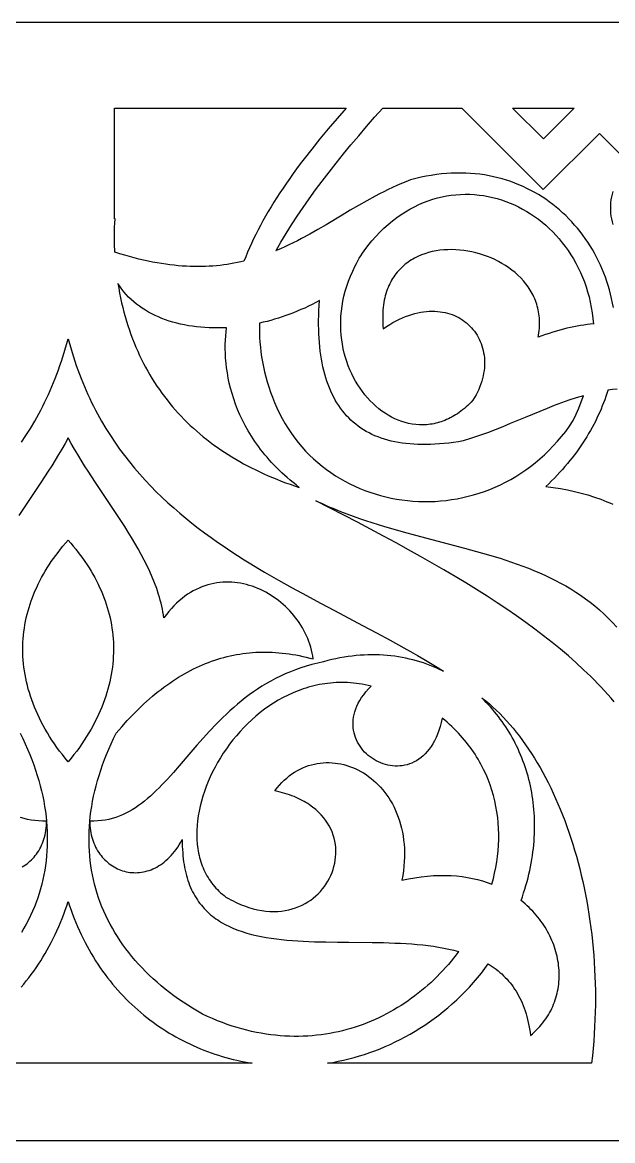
# Model space of a CAD drawing. Extents: x -53 to 63, y 50 to 90.
# Drawn here: x 20.38 to 41.5, y 49.79 to 89.78 of the extents above; entities that cross this region are included whole.
import ezdxf

# ---------------------------------------------------------------- set-up
doc = ezdxf.new("R2010")
doc.units = 0
doc.header["$MEASUREMENT"] = 0
doc.layers.add('LAYER_1', color=18, linetype='CONTINUOUS')

msp = doc.modelspace()

# ---------------------------------------------------------------- linework, layer by layer
at = {"layer": 'LAYER_1'}
for points in [[(63.41, 89.78), (-53.042, 89.78)], [(41.526, 79.586), (41.497, 79.745), (41.464, 79.902), (41.427, 80.058), (41.386, 80.212), (41.341, 80.365), (41.293, 80.516), (41.241, 80.666), (41.185, 80.813), (41.125, 80.959), (41.062, 81.103), (40.995, 81.244), (40.925, 81.384), (40.851, 81.521), (40.774, 81.657), (40.693, 81.79), (40.609, 81.92), (40.522, 82.048), (40.431, 82.174), (40.337, 82.296), (40.24, 82.417), (40.14, 82.534), (40.037, 82.649), (39.931, 82.76), (39.821, 82.869), (39.709, 82.974), (39.594, 83.077), (39.476, 83.176), (39.355, 83.272), (39.232, 83.364), (39.106, 83.453), (38.977, 83.539), (38.845, 83.621), (38.711, 83.699), (38.574, 83.773), (38.435, 83.844), (38.293, 83.911), (38.149, 83.973), (38.002, 84.032), (37.853, 84.087), (37.702, 84.137), (37.549, 84.183), (37.393, 84.225), (37.236, 84.262), (37.076, 84.295), (36.914, 84.323), (36.75, 84.347), (36.585, 84.366), (36.417, 84.38), (36.247, 84.389), (36.076, 84.393), (35.903, 84.392), (35.728, 84.387), (35.551, 84.375), (35.373, 84.359), (35.193, 84.337), (35.011, 84.31), (34.828, 84.278), (34.644, 84.24), (34.458, 84.196), (34.271, 84.146), (34.105, 84.082), (33.941, 84.014), (33.78, 83.945), (33.621, 83.872), (33.463, 83.798), (33.308, 83.722), (33.154, 83.644), (33.002, 83.564), (32.701, 83.4), (32.405, 83.232), (32.113, 83.061), (31.823, 82.888), (31.245, 82.544), (30.956, 82.375), (30.664, 82.21), (30.37, 82.05), (30.221, 81.972), (30.071, 81.897), (29.92, 81.823), (29.767, 81.752), (29.612, 81.683), (29.456, 81.617), (29.455, 81.617), (29.456, 81.617), (29.457, 81.619), (29.632, 81.922), (29.815, 82.227), (30.009, 82.535), (30.211, 82.845), (30.423, 83.157), (30.644, 83.472), (30.873, 83.789), (31.11, 84.107), (31.356, 84.428), (31.609, 84.75), (31.87, 85.074), (32.138, 85.4), (32.414, 85.726), (32.696, 86.055), (32.985, 86.384), (33.28, 86.715), (36.108, 86.715), (39.019, 83.805), (41.025, 85.811), (42.128, 84.708)], [(41.502, 83.73), (41.477, 83.634), (41.455, 83.537), (41.439, 83.439), (41.427, 83.341), (41.42, 83.242), (41.418, 83.144), (41.42, 83.045), (41.427, 82.946), (41.439, 82.848), (41.455, 82.75), (41.477, 82.653), (41.502, 82.557)], [(20.347, 74.763), (20.511, 75.009), (20.669, 75.26), (20.822, 75.518), (20.896, 75.649), (20.969, 75.781), (21.041, 75.916), (21.111, 76.052), (21.179, 76.189), (21.247, 76.328), (21.312, 76.469), (21.376, 76.612), (21.439, 76.756), (21.5, 76.902), (21.559, 77.05), (21.617, 77.2), (21.673, 77.351), (21.728, 77.505), (21.781, 77.66), (21.832, 77.817), (21.882, 77.975), (21.93, 78.136), (21.976, 78.299), (22.02, 78.463), (22.064, 78.299), (22.111, 78.136), (22.158, 77.975), (22.208, 77.817), (22.259, 77.66), (22.312, 77.505), (22.367, 77.351), (22.423, 77.2), (22.481, 77.05), (22.54, 76.902), (22.601, 76.756), (22.664, 76.612), (22.728, 76.469), (22.794, 76.328), (22.861, 76.189), (22.929, 76.052), (23, 75.916), (23.071, 75.781), (23.144, 75.649), (23.218, 75.518), (23.371, 75.26), (23.53, 75.009), (23.693, 74.763), (23.862, 74.524), (24.036, 74.29), (24.214, 74.062), (24.397, 73.839), (24.585, 73.621), (24.777, 73.408), (24.973, 73.2), (25.173, 72.997), (25.377, 72.799), (25.585, 72.605), (25.796, 72.415), (26.011, 72.229), (26.229, 72.048), (26.45, 71.87), (26.674, 71.696), (26.901, 71.525), (27.131, 71.358), (27.363, 71.194), (27.598, 71.033), (27.834, 70.875), (28.073, 70.719), (28.314, 70.566), (28.557, 70.416), (28.801, 70.268), (29.046, 70.122), (29.293, 69.978), (29.541, 69.836), (30.04, 69.557), (30.542, 69.283), (31.046, 69.014), (31.549, 68.747), (32.553, 68.219), (33.051, 67.954), (33.544, 67.687), (34.032, 67.417), (34.273, 67.281), (34.512, 67.143), (34.75, 67.004), (34.985, 66.863), (35.217, 66.721), (35.448, 66.577), (35.332, 66.633), (35.215, 66.686), (35.096, 66.737), (34.976, 66.785), (34.854, 66.83), (34.731, 66.873), (34.607, 66.913), (34.482, 66.95), (34.355, 66.984), (34.227, 67.015), (34.098, 67.044), (33.967, 67.069), (33.836, 67.092), (33.703, 67.112), (33.569, 67.128), (33.435, 67.142), (33.299, 67.152), (33.162, 67.16), (33.024, 67.164), (32.885, 67.165), (32.746, 67.163), (32.605, 67.157), (32.464, 67.148), (32.322, 67.136), (32.179, 67.121), (32.035, 67.102), (31.89, 67.08), (31.745, 67.055), (31.599, 67.026), (31.453, 66.993), (31.306, 66.957), (31.158, 66.917), (30.947, 66.871), (30.741, 66.819), (30.54, 66.762), (30.345, 66.699), (30.155, 66.632), (29.969, 66.56), (29.789, 66.483), (29.613, 66.402), (29.441, 66.317), (29.274, 66.228), (29.111, 66.135), (28.952, 66.039), (28.797, 65.939), (28.646, 65.836), (28.498, 65.73), (28.354, 65.622), (28.214, 65.511), (28.076, 65.397), (27.942, 65.282), (27.81, 65.164), (27.682, 65.045), (27.556, 64.925), (27.432, 64.803), (27.311, 64.68), (27.076, 64.432), (26.848, 64.182), (26.627, 63.931), (26.411, 63.682), (25.992, 63.195), (25.786, 62.96), (25.582, 62.733), (25.377, 62.515), (25.274, 62.41), (25.171, 62.309), (25.067, 62.21), (24.962, 62.115), (24.857, 62.024), (24.751, 61.936), (24.643, 61.852), (24.534, 61.773), (24.424, 61.698), (24.312, 61.627), (24.199, 61.562), (24.083, 61.501), (23.966, 61.446), (23.846, 61.396), (23.724, 61.352), (23.6, 61.314), (23.473, 61.282), (23.344, 61.256), (23.211, 61.237), (23.076, 61.224), (22.938, 61.218), (22.796, 61.219), (22.797, 61.132), (22.801, 61.047), (22.808, 60.963), (22.819, 60.881), (22.832, 60.801), (22.848, 60.723), (22.867, 60.646), (22.889, 60.571), (22.913, 60.498), (22.94, 60.427), (22.97, 60.357), (23.002, 60.29), (23.036, 60.225), (23.073, 60.162), (23.112, 60.101), (23.153, 60.042), (23.196, 59.985), (23.241, 59.931), (23.287, 59.879), (23.336, 59.829), (23.387, 59.781), (23.439, 59.736), (23.492, 59.693), (23.547, 59.653), (23.604, 59.616), (23.662, 59.581), (23.721, 59.548), (23.782, 59.518), (23.843, 59.491), (23.906, 59.467), (23.969, 59.445), (24.034, 59.426), (24.099, 59.41), (24.165, 59.397), (24.232, 59.387), (24.299, 59.38), (24.367, 59.376), (24.435, 59.375), (24.503, 59.377), (24.572, 59.382), (24.641, 59.39), (24.71, 59.402), (24.779, 59.417), (24.848, 59.435), (24.917, 59.456), (24.986, 59.481), (25.054, 59.51), (25.123, 59.542), (25.19, 59.577), (25.257, 59.616), (25.324, 59.658), (25.39, 59.704), (25.455, 59.754), (25.519, 59.808), (25.583, 59.865), (25.645, 59.926), (25.707, 59.991), (25.767, 60.06), (25.826, 60.132), (25.884, 60.209), (25.941, 60.29), (25.996, 60.375), (26.049, 60.463), (26.101, 60.556), (26.102, 60.435), (26.104, 60.317), (26.109, 60.201), (26.117, 60.088), (26.126, 59.978), (26.138, 59.87), (26.151, 59.765), (26.167, 59.662), (26.185, 59.562), (26.205, 59.464), (26.227, 59.369), (26.251, 59.276), (26.277, 59.185), (26.305, 59.097), (26.335, 59.011), (26.367, 58.927), (26.401, 58.846), (26.437, 58.766), (26.474, 58.689), (26.513, 58.614), (26.555, 58.542), (26.597, 58.471), (26.642, 58.402), (26.688, 58.336), (26.736, 58.271), (26.786, 58.209), (26.837, 58.148), (26.89, 58.089), (26.945, 58.032), (27.001, 57.977), (27.058, 57.924), (27.118, 57.872), (27.178, 57.823), (27.24, 57.775), (27.304, 57.729), (27.369, 57.684), (27.435, 57.641), (27.503, 57.599), (27.642, 57.521), (27.787, 57.449), (27.936, 57.383), (28.09, 57.322), (28.249, 57.267), (28.412, 57.216), (28.579, 57.17), (28.75, 57.129), (28.925, 57.093), (29.103, 57.06), (29.285, 57.031), (29.47, 57.005), (29.657, 56.983), (29.848, 56.964), (30.041, 56.948), (30.236, 56.935), (30.433, 56.923), (30.833, 56.907), (31.239, 56.897), (31.65, 56.891), (32.063, 56.888), (32.891, 56.881), (33.303, 56.873), (33.711, 56.86), (33.913, 56.851), (34.114, 56.839), (34.313, 56.826), (34.51, 56.809), (34.704, 56.79), (34.897, 56.768), (35.087, 56.743), (35.274, 56.713), (35.458, 56.681), (35.639, 56.644), (35.816, 56.602), (35.99, 56.556), (35.99, 56.557), (35.99, 56.558), (35.902, 56.44), (35.811, 56.324), (35.717, 56.209), (35.621, 56.096), (35.523, 55.984), (35.423, 55.874), (35.321, 55.766), (35.216, 55.66), (35.11, 55.556), (35.001, 55.453), (34.89, 55.353), (34.777, 55.255), (34.662, 55.159), (34.545, 55.065), (34.427, 54.973), (34.306, 54.883), (34.183, 54.796), (34.059, 54.712), (33.933, 54.629), (33.804, 54.549), (33.675, 54.472), (33.543, 54.398), (33.41, 54.326), (33.275, 54.256), (33.138, 54.19), (33, 54.126), (32.86, 54.065), (32.718, 54.007), (32.575, 53.952), (32.431, 53.9), (32.285, 53.851), (32.137, 53.806), (31.988, 53.763), (31.838, 53.724), (31.686, 53.688), (31.533, 53.655), (31.379, 53.626), (31.223, 53.6), (31.067, 53.577), (30.909, 53.559), (30.749, 53.544), (30.589, 53.532), (30.428, 53.524), (30.265, 53.52), (30.101, 53.52), (29.937, 53.524), (29.771, 53.532), (29.604, 53.543), (29.437, 53.559), (29.268, 53.579), (29.099, 53.603), (28.928, 53.631), (28.757, 53.663), (28.585, 53.7), (28.412, 53.741), (28.239, 53.786), (28.065, 53.836), (27.89, 53.891), (27.714, 53.95), (27.538, 54.013), (27.361, 54.082), (27.184, 54.155), (27.006, 54.233), (26.828, 54.315), (26.647, 54.419), (26.471, 54.526), (26.298, 54.634), (26.13, 54.745), (25.965, 54.858), (25.804, 54.974), (25.647, 55.091), (25.495, 55.21), (25.346, 55.332), (25.201, 55.456), (25.06, 55.581), (24.923, 55.709), (24.791, 55.838), (24.662, 55.97), (24.537, 56.103), (24.417, 56.239), (24.3, 56.376), (24.188, 56.515), (24.08, 56.655), (23.976, 56.798), (23.876, 56.942), (23.781, 57.088), (23.689, 57.236), (23.602, 57.385), (23.519, 57.536), (23.441, 57.688), (23.366, 57.842), (23.296, 57.998), (23.23, 58.155), (23.168, 58.313), (23.111, 58.473), (23.058, 58.634), (23.01, 58.797), (22.965, 58.961), (22.926, 59.127), (22.89, 59.293), (22.859, 59.461), (22.832, 59.631), (22.81, 59.801), (22.793, 59.973), (22.779, 60.145), (22.77, 60.319), (22.766, 60.494), (22.766, 60.67), (22.771, 60.847), (22.78, 61.025), (22.794, 61.204), (22.813, 61.384), (22.836, 61.565), (22.863, 61.747), (22.895, 61.929), (22.932, 62.113), (22.974, 62.297), (23.02, 62.482), (23.071, 62.668), (23.126, 62.854), (23.186, 63.041), (23.251, 63.229), (23.321, 63.417), (23.395, 63.606), (23.474, 63.796), (23.558, 63.986), (23.647, 64.177), (23.741, 64.368), (23.936, 64.595), (24.133, 64.814), (24.331, 65.023), (24.531, 65.223), (24.731, 65.414), (24.934, 65.595), (25.036, 65.683), (25.138, 65.767), (25.24, 65.85), (25.343, 65.93), (25.446, 66.008), (25.55, 66.084), (25.654, 66.157), (25.758, 66.228), (25.863, 66.296), (25.968, 66.363), (26.073, 66.426), (26.179, 66.488), (26.286, 66.547), (26.392, 66.604), (26.5, 66.659), (26.607, 66.711), (26.715, 66.761), (26.824, 66.808), (26.932, 66.853), (27.042, 66.896), (27.151, 66.936), (27.262, 66.974), (27.372, 67.01), (27.483, 67.044), (27.595, 67.075), (27.707, 67.103), (27.819, 67.13), (27.932, 67.154), (28.045, 67.175), (28.159, 67.194), (28.273, 67.211), (28.388, 67.226), (28.503, 67.238), (28.619, 67.248), (28.735, 67.255), (28.851, 67.26), (28.968, 67.263), (29.086, 67.263), (29.204, 67.261), (29.323, 67.256), (29.442, 67.25), (29.561, 67.24), (29.682, 67.229), (29.802, 67.215), (29.923, 67.198), (30.045, 67.18), (30.167, 67.159), (30.29, 67.135), (30.413, 67.109), (30.537, 67.081), (30.661, 67.05), (30.786, 67.017), (30.771, 67.124), (30.751, 67.23), (30.727, 67.335), (30.7, 67.439), (30.668, 67.542), (30.633, 67.644), (30.594, 67.744), (30.551, 67.843), (30.505, 67.941), (30.455, 68.037), (30.402, 68.131), (30.346, 68.224), (30.287, 68.315), (30.224, 68.404), (30.159, 68.491), (30.091, 68.576), (30.02, 68.658), (29.947, 68.739), (29.871, 68.817), (29.793, 68.893), (29.712, 68.966), (29.63, 69.036), (29.545, 69.104), (29.458, 69.169), (29.369, 69.231), (29.278, 69.291), (29.186, 69.347), (29.092, 69.4), (28.996, 69.45), (28.899, 69.496), (28.8, 69.539), (28.701, 69.579), (28.6, 69.615), (28.498, 69.648), (28.395, 69.676), (28.292, 69.701), (28.187, 69.722), (28.082, 69.739), (27.977, 69.752), (27.871, 69.76), (27.764, 69.765), (27.658, 69.765), (27.551, 69.76), (27.444, 69.751), (27.337, 69.738), (27.23, 69.719), (27.124, 69.696), (27.018, 69.668), (26.912, 69.635), (26.807, 69.597), (26.702, 69.554), (26.599, 69.506), (26.496, 69.452), (26.394, 69.393), (26.292, 69.328), (26.193, 69.258), (26.094, 69.182), (25.996, 69.1), (25.9, 69.013), (25.806, 68.919), (25.713, 68.82), (25.622, 68.714), (25.533, 68.602), (25.445, 68.484), (25.429, 68.591), (25.411, 68.697), (25.391, 68.803), (25.368, 68.908), (25.343, 69.013), (25.316, 69.118), (25.287, 69.222), (25.256, 69.326), (25.187, 69.534), (25.112, 69.74), (25.029, 69.945), (24.94, 70.148), (24.844, 70.351), (24.743, 70.554), (24.637, 70.755), (24.526, 70.955), (24.411, 71.155), (24.292, 71.355), (24.17, 71.553), (24.044, 71.752), (23.787, 72.147), (23.524, 72.542), (22.993, 73.331), (22.734, 73.726), (22.607, 73.924), (22.482, 74.123), (22.361, 74.322), (22.243, 74.521), (22.13, 74.721), (22.02, 74.922), (21.911, 74.721), (21.797, 74.521), (21.679, 74.322), (21.558, 74.123), (21.434, 73.924), (21.307, 73.726), (21.047, 73.331), (20.517, 72.542), (20.253, 72.147)], [(41.667, 76.669), (41.497, 76.649), (41.328, 76.624), (41.325, 76.621), (41.253, 76.398), (41.214, 76.287), (41.173, 76.176), (41.129, 76.065), (41.084, 75.954), (41.036, 75.843), (40.986, 75.732), (40.934, 75.622), (40.88, 75.512), (40.823, 75.402), (40.764, 75.292), (40.703, 75.182), (40.64, 75.073), (40.575, 74.964), (40.507, 74.856), (40.437, 74.748), (40.365, 74.64), (40.29, 74.533), (40.214, 74.426), (40.134, 74.319), (40.053, 74.213), (39.969, 74.108), (39.883, 74.003), (39.794, 73.898), (39.703, 73.794), (39.609, 73.691), (39.513, 73.588), (39.415, 73.486), (39.314, 73.385), (39.211, 73.284), (39.105, 73.184), (39.37, 73.151), (39.629, 73.111), (39.884, 73.064), (40.133, 73.01), (40.377, 72.949), (40.616, 72.882), (40.848, 72.807), (41.075, 72.727), (41.186, 72.684), (41.296, 72.64), (41.404, 72.594), (41.51, 72.547)], [(41.557, 65.486), (41.444, 65.617), (41.329, 65.747), (41.212, 65.876), (41.092, 66.004), (40.971, 66.132), (40.847, 66.258), (40.721, 66.384), (40.592, 66.509), (40.462, 66.634), (40.194, 66.881), (39.917, 67.126), (39.631, 67.368), (39.335, 67.609), (39.031, 67.848), (38.717, 68.086), (38.394, 68.323), (38.061, 68.559), (37.718, 68.794), (37.366, 69.029), (37.005, 69.264), (36.633, 69.499), (36.252, 69.734), (35.861, 69.97), (35.46, 70.206), (35.048, 70.444), (34.627, 70.683), (34.195, 70.924), (33.754, 71.166), (33.301, 71.411), (32.839, 71.658), (32.366, 71.907), (31.882, 72.16), (30.883, 72.674), (31.103, 72.572), (31.324, 72.474), (31.546, 72.381), (31.768, 72.292), (31.991, 72.206), (32.214, 72.123), (32.437, 72.044), (32.66, 71.968), (32.884, 71.895), (33.108, 71.824), (33.332, 71.755), (33.555, 71.689), (34.002, 71.562), (34.447, 71.441), (36.202, 70.982), (36.631, 70.865), (37.055, 70.744), (37.264, 70.681), (37.472, 70.616), (37.679, 70.55), (37.884, 70.481), (38.087, 70.41), (38.288, 70.336), (38.487, 70.26), (38.684, 70.181), (38.879, 70.098), (39.072, 70.012), (39.263, 69.922), (39.451, 69.828), (39.637, 69.73), (39.82, 69.628), (40.001, 69.521), (40.179, 69.41), (40.354, 69.293), (40.526, 69.172), (40.696, 69.045), (40.862, 68.912), (41.026, 68.774), (41.186, 68.629), (41.343, 68.479), (41.497, 68.321), (41.647, 68.157)], [(20.3, 64.368), (20.394, 64.177), (20.482, 63.986), (20.566, 63.796), (20.646, 63.606), (20.72, 63.417), (20.79, 63.229), (20.854, 63.041), (20.915, 62.854), (20.97, 62.668), (21.021, 62.482), (21.067, 62.297), (21.109, 62.113), (21.145, 61.929), (21.178, 61.747), (21.205, 61.565), (21.228, 61.384), (21.247, 61.204), (21.26, 61.025), (21.27, 60.847), (21.274, 60.67), (21.275, 60.494), (21.27, 60.319), (21.262, 60.145), (21.248, 59.973), (21.231, 59.801), (21.208, 59.631), (21.182, 59.461), (21.151, 59.293), (21.115, 59.127), (21.075, 58.961), (21.031, 58.797), (20.983, 58.634), (20.93, 58.473), (20.872, 58.313), (20.811, 58.155), (20.745, 57.998), (20.675, 57.842), (20.6, 57.688), (20.522, 57.536), (20.439, 57.385), (20.351, 57.236)], [(20.379, 59.581), (20.437, 59.616), (20.493, 59.653), (20.549, 59.693), (20.602, 59.736), (20.654, 59.781), (20.705, 59.829), (20.753, 59.879), (20.8, 59.931), (20.845, 59.985), (20.888, 60.042), (20.929, 60.101), (20.968, 60.162), (21.005, 60.225), (21.039, 60.29), (21.071, 60.357), (21.101, 60.427), (21.128, 60.498), (21.152, 60.571), (21.174, 60.646), (21.193, 60.723), (21.209, 60.801), (21.222, 60.881), (21.233, 60.963), (21.24, 61.047), (21.244, 61.132), (21.245, 61.219), (21.103, 61.218), (20.965, 61.224), (20.829, 61.237), (20.697, 61.256), (20.568, 61.282), (20.441, 61.314), (20.316, 61.352)], [(20.337, 55.279), (20.431, 55.39), (20.523, 55.503), (20.613, 55.618), (20.702, 55.735), (20.789, 55.854), (20.874, 55.976), (20.957, 56.099), (21.038, 56.224), (21.118, 56.352), (21.196, 56.481), (21.271, 56.613), (21.345, 56.746), (21.417, 56.882), (21.487, 57.019), (21.555, 57.159), (21.62, 57.301), (21.684, 57.445), (21.746, 57.59), (21.805, 57.738), (21.862, 57.888), (21.917, 58.04), (21.97, 58.193), (22.02, 58.349), (22.071, 58.193), (22.123, 58.04), (22.178, 57.888), (22.235, 57.738), (22.295, 57.59), (22.356, 57.445), (22.42, 57.301), (22.486, 57.159), (22.553, 57.019), (22.623, 56.882), (22.695, 56.746), (22.769, 56.613), (22.845, 56.481), (22.923, 56.352), (23.002, 56.224), (23.084, 56.099), (23.167, 55.976), (23.252, 55.854), (23.339, 55.735), (23.427, 55.618), (23.518, 55.503), (23.61, 55.39), (23.703, 55.279), (23.799, 55.17), (23.896, 55.064), (23.994, 54.959), (24.094, 54.856), (24.195, 54.756), (24.298, 54.658), (24.403, 54.561), (24.509, 54.467), (24.616, 54.375), (24.724, 54.285), (24.834, 54.197), (24.945, 54.112), (25.058, 54.028), (25.172, 53.947), (25.287, 53.867), (25.403, 53.79), (25.52, 53.715), (25.638, 53.642), (25.758, 53.571), (25.878, 53.503), (26, 53.436), (26.122, 53.372), (26.246, 53.309), (26.37, 53.249), (26.496, 53.191), (26.622, 53.136), (26.749, 53.082), (26.877, 53.031), (27.006, 52.981), (27.135, 52.934), (27.265, 52.889), (27.396, 52.847), (27.528, 52.806), (27.66, 52.768), (27.793, 52.732), (27.926, 52.698), (28.06, 52.666), (28.195, 52.636), (28.33, 52.609), (28.465, 52.584), (28.601, 52.561), (15.44, 52.561)], [(-53.042, 49.794), (63.41, 49.794)]]:
    msp.add_lwpolyline(points, dxfattribs=at)
for points in [[(28.425, 86.715), (28.749, 86.715), (31.966, 86.715), (31.639, 86.342), (31.325, 85.973), (31.023, 85.61), (30.734, 85.25), (30.458, 84.895), (30.325, 84.72), (30.195, 84.545), (30.069, 84.371), (29.946, 84.198), (29.826, 84.026), (29.71, 83.855), (29.596, 83.686), (29.487, 83.517), (29.38, 83.349), (29.277, 83.182), (29.178, 83.015), (29.082, 82.85), (28.989, 82.685), (28.899, 82.522), (28.814, 82.359), (28.731, 82.197), (28.652, 82.036), (28.577, 81.875), (28.505, 81.715), (28.436, 81.557), (28.371, 81.398), (28.31, 81.241), (28.192, 81.214), (28.073, 81.188), (27.953, 81.165), (27.832, 81.143), (27.709, 81.124), (27.584, 81.107), (27.458, 81.091), (27.33, 81.078), (27.201, 81.067), (27.07, 81.059), (26.938, 81.053), (26.803, 81.049), (26.667, 81.048), (26.529, 81.049), (26.39, 81.052), (26.248, 81.059), (26.104, 81.068), (25.959, 81.079), (25.811, 81.094), (25.661, 81.111), (25.51, 81.131), (25.356, 81.154), (25.2, 81.18), (25.041, 81.209), (24.881, 81.241), (24.718, 81.276), (24.552, 81.315), (24.384, 81.357), (24.214, 81.402), (24.042, 81.45), (23.866, 81.502), (23.689, 81.557), (23.678, 81.864), (23.676, 82.012), (23.675, 82.159), (23.677, 82.306), (23.682, 82.453), (23.688, 82.603), (23.698, 82.757), (23.681, 82.757), (23.681, 86.715)], [(37.919, 86.715), (40.123, 86.715), (39.02, 85.61)], [(40.809, 78.994), (40.81, 78.995), (40.697, 78.984), (40.582, 78.971), (40.466, 78.955), (40.348, 78.937), (40.229, 78.917), (40.108, 78.894), (39.986, 78.868), (39.863, 78.84), (39.739, 78.809), (39.613, 78.776), (39.486, 78.74), (39.357, 78.701), (39.227, 78.66), (39.097, 78.616), (38.964, 78.569), (38.831, 78.52), (38.847, 78.6), (38.859, 78.679), (38.87, 78.758), (38.877, 78.836), (38.883, 78.913), (38.885, 78.989), (38.885, 79.064), (38.883, 79.138), (38.879, 79.212), (38.872, 79.284), (38.862, 79.356), (38.851, 79.427), (38.837, 79.497), (38.821, 79.566), (38.803, 79.634), (38.783, 79.701), (38.761, 79.768), (38.737, 79.833), (38.711, 79.897), (38.683, 79.96), (38.653, 80.023), (38.621, 80.084), (38.587, 80.144), (38.552, 80.204), (38.476, 80.319), (38.394, 80.431), (38.305, 80.538), (38.211, 80.64), (38.111, 80.739), (38.006, 80.832), (37.896, 80.921), (37.781, 81.006), (37.662, 81.085), (37.54, 81.16), (37.413, 81.23), (37.284, 81.295), (37.152, 81.355), (37.017, 81.409), (36.88, 81.458), (36.741, 81.502), (36.601, 81.541), (36.459, 81.574), (36.316, 81.601), (36.173, 81.623), (36.03, 81.639), (35.887, 81.649), (35.744, 81.653), (35.602, 81.651), (35.461, 81.643), (35.321, 81.629), (35.184, 81.609), (35.048, 81.582), (34.915, 81.549), (34.785, 81.509), (34.658, 81.463), (34.534, 81.41), (34.414, 81.35), (34.355, 81.318), (34.298, 81.284), (34.241, 81.248), (34.186, 81.211), (34.132, 81.171), (34.08, 81.13), (34.028, 81.087), (33.978, 81.043), (33.929, 80.996), (33.882, 80.948), (33.836, 80.898), (33.791, 80.846), (33.748, 80.793), (33.707, 80.737), (33.667, 80.68), (33.629, 80.621), (33.593, 80.559), (33.558, 80.496), (33.525, 80.432), (33.494, 80.365), (33.465, 80.296), (33.437, 80.226), (33.412, 80.153), (33.388, 80.078), (33.367, 80.002), (33.348, 79.924), (33.33, 79.843), (33.315, 79.761), (33.302, 79.676), (33.292, 79.59), (33.283, 79.502), (33.277, 79.411), (33.273, 79.319), (33.272, 79.224), (33.273, 79.128), (33.277, 79.029), (33.283, 78.928), (33.291, 78.826), (33.409, 78.904), (33.525, 78.977), (33.641, 79.044), (33.756, 79.106), (33.869, 79.162), (33.982, 79.213), (34.094, 79.259), (34.204, 79.3), (34.313, 79.335), (34.421, 79.366), (34.528, 79.392), (34.633, 79.413), (34.737, 79.429), (34.839, 79.441), (34.939, 79.448), (35.038, 79.451), (35.134, 79.45), (35.23, 79.445), (35.323, 79.435), (35.414, 79.421), (35.503, 79.404), (35.59, 79.382), (35.675, 79.357), (35.758, 79.328), (35.838, 79.296), (35.917, 79.26), (35.992, 79.221), (36.065, 79.179), (36.136, 79.133), (36.204, 79.084), (36.27, 79.033), (36.332, 78.978), (36.392, 78.921), (36.449, 78.861), (36.503, 78.798), (36.554, 78.733), (36.602, 78.665), (36.647, 78.596), (36.688, 78.523), (36.727, 78.449), (36.762, 78.373), (36.794, 78.294), (36.822, 78.214), (36.846, 78.132), (36.867, 78.049), (36.885, 77.964), (36.899, 77.877), (36.909, 77.789), (36.915, 77.699), (36.917, 77.609), (36.915, 77.517), (36.909, 77.424), (36.899, 77.331), (36.885, 77.236), (36.867, 77.141), (36.844, 77.045), (36.817, 76.949), (36.786, 76.852), (36.75, 76.755), (36.709, 76.657), (36.664, 76.559), (36.614, 76.462), (36.56, 76.364), (36.5, 76.266), (36.44, 76.203), (36.38, 76.142), (36.319, 76.084), (36.257, 76.029), (36.195, 75.975), (36.133, 75.925), (36.071, 75.876), (36.008, 75.831), (35.945, 75.787), (35.881, 75.746), (35.817, 75.707), (35.753, 75.671), (35.689, 75.637), (35.625, 75.605), (35.56, 75.576), (35.495, 75.548), (35.43, 75.523), (35.365, 75.5), (35.3, 75.48), (35.235, 75.461), (35.17, 75.445), (35.105, 75.43), (35.039, 75.418), (34.974, 75.408), (34.909, 75.4), (34.844, 75.394), (34.714, 75.388), (34.584, 75.39), (34.456, 75.399), (34.328, 75.416), (34.201, 75.441), (34.076, 75.472), (33.952, 75.511), (33.829, 75.556), (33.708, 75.609), (33.59, 75.667), (33.473, 75.732), (33.359, 75.804), (33.247, 75.881), (33.138, 75.964), (33.031, 76.053), (32.928, 76.147), (32.828, 76.247), (32.731, 76.352), (32.638, 76.462), (32.548, 76.577), (32.463, 76.696), (32.382, 76.82), (32.304, 76.948), (32.232, 77.08), (32.164, 77.217), (32.1, 77.357), (32.042, 77.501), (31.989, 77.648), (31.941, 77.799), (31.899, 77.953), (31.863, 78.11), (31.832, 78.269), (31.807, 78.432), (31.789, 78.597), (31.777, 78.764), (31.772, 78.933), (31.773, 79.104), (31.781, 79.277), (31.797, 79.452), (31.82, 79.628), (31.85, 79.806), (31.888, 79.984), (31.934, 80.164), (31.988, 80.344), (32.05, 80.525), (32.12, 80.706), (32.199, 80.888), (32.287, 81.07), (32.334, 81.161), (32.383, 81.252), (32.435, 81.343), (32.489, 81.433), (32.545, 81.524), (32.604, 81.615), (32.741, 81.793), (32.881, 81.963), (33.024, 82.123), (33.169, 82.275), (33.317, 82.419), (33.467, 82.553), (33.62, 82.68), (33.774, 82.798), (33.931, 82.908), (34.089, 83.01), (34.248, 83.103), (34.409, 83.189), (34.571, 83.267), (34.734, 83.337), (34.898, 83.399), (35.063, 83.454), (35.229, 83.501), (35.395, 83.541), (35.561, 83.574), (35.727, 83.599), (35.894, 83.618), (36.06, 83.629), (36.226, 83.633), (36.391, 83.631), (36.556, 83.622), (36.719, 83.606), (36.882, 83.583), (37.044, 83.555), (37.205, 83.519), (37.364, 83.478), (37.521, 83.43), (37.677, 83.376), (37.831, 83.316), (37.983, 83.251), (38.132, 83.179), (38.28, 83.102), (38.424, 83.019), (38.566, 82.931), (38.706, 82.837), (38.842, 82.737), (38.975, 82.633), (39.105, 82.523), (39.231, 82.409), (39.354, 82.289), (39.473, 82.164), (39.588, 82.035), (39.699, 81.901), (39.805, 81.762), (39.908, 81.619), (40.005, 81.472), (40.098, 81.32), (40.187, 81.164), (40.27, 81.003), (40.348, 80.839), (40.421, 80.671), (40.488, 80.499), (40.549, 80.323), (40.605, 80.143), (40.655, 79.96), (40.698, 79.774), (40.736, 79.584), (40.767, 79.39), (40.791, 79.194)], [(27.689, 78.861), (27.689, 78.862), (27.532, 78.855), (27.375, 78.852), (27.221, 78.853), (27.067, 78.857), (26.915, 78.865), (26.765, 78.877), (26.616, 78.892), (26.47, 78.911), (26.325, 78.934), (26.182, 78.96), (26.042, 78.99), (25.903, 79.023), (25.768, 79.06), (25.634, 79.101), (25.504, 79.146), (25.376, 79.194), (25.251, 79.245), (25.129, 79.3), (25.01, 79.359), (24.894, 79.422), (24.782, 79.487), (24.673, 79.557), (24.568, 79.63), (24.466, 79.707), (24.368, 79.787), (24.274, 79.871), (24.184, 79.958), (24.098, 80.049), (24.016, 80.143), (23.939, 80.241), (23.866, 80.342), (23.798, 80.447), (23.828, 80.271), (23.86, 80.097), (23.895, 79.925), (23.932, 79.755), (23.972, 79.587), (24.014, 79.421), (24.059, 79.257), (24.107, 79.095), (24.157, 78.935), (24.209, 78.778), (24.264, 78.622), (24.322, 78.468), (24.381, 78.316), (24.444, 78.166), (24.508, 78.018), (24.575, 77.873), (24.644, 77.729), (24.716, 77.587), (24.79, 77.447), (24.866, 77.309), (24.945, 77.173), (25.026, 77.039), (25.109, 76.907), (25.194, 76.777), (25.282, 76.649), (25.372, 76.523), (25.464, 76.399), (25.558, 76.277), (25.655, 76.156), (25.753, 76.038), (25.854, 75.922), (25.957, 75.807), (26.062, 75.695), (26.169, 75.584), (26.278, 75.476), (26.389, 75.369), (26.503, 75.265), (26.618, 75.162), (26.735, 75.061), (26.855, 74.962), (26.976, 74.865), (27.1, 74.77), (27.225, 74.676), (27.352, 74.585), (27.481, 74.496), (27.612, 74.408), (27.745, 74.322), (27.88, 74.239), (28.017, 74.157), (28.156, 74.077), (28.296, 73.998), (28.439, 73.922), (28.583, 73.848), (28.729, 73.775), (28.876, 73.705), (29.026, 73.636), (29.177, 73.569), (29.33, 73.504), (29.484, 73.441), (29.641, 73.379), (29.799, 73.32), (29.958, 73.262), (30.12, 73.206), (30.283, 73.152), (30.172, 73.238), (30.064, 73.324), (29.958, 73.412), (29.856, 73.5), (29.756, 73.589), (29.659, 73.678), (29.565, 73.768), (29.474, 73.859), (29.385, 73.95), (29.299, 74.042), (29.216, 74.135), (29.135, 74.227), (29.056, 74.321), (28.98, 74.414), (28.907, 74.508), (28.836, 74.603), (28.768, 74.697), (28.701, 74.792), (28.638, 74.888), (28.576, 74.983), (28.46, 75.174), (28.353, 75.366), (28.254, 75.558), (28.164, 75.749), (28.082, 75.94), (28.008, 76.131), (27.942, 76.32), (27.883, 76.509), (27.831, 76.695), (27.786, 76.88), (27.747, 77.063), (27.715, 77.244), (27.689, 77.422), (27.669, 77.597), (27.655, 77.769), (27.646, 77.937), (27.642, 78.102), (27.642, 78.263), (27.648, 78.42), (27.658, 78.572), (27.672, 78.719)], [(28.864, 79.023), (28.861, 78.854), (28.863, 78.684), (28.869, 78.514), (28.88, 78.342), (28.896, 78.169), (28.916, 77.995), (28.942, 77.82), (28.972, 77.643), (29.007, 77.466), (29.048, 77.287), (29.094, 77.107), (29.145, 76.927), (29.202, 76.744), (29.263, 76.561), (29.331, 76.376), (29.404, 76.191), (29.49, 75.992), (29.581, 75.799), (29.679, 75.611), (29.782, 75.428), (29.891, 75.252), (30.006, 75.08), (30.126, 74.915), (30.252, 74.755), (30.382, 74.6), (30.517, 74.451), (30.657, 74.308), (30.801, 74.171), (30.949, 74.039), (31.102, 73.913), (31.258, 73.793), (31.419, 73.679), (31.583, 73.57), (31.75, 73.468), (31.92, 73.371), (32.094, 73.28), (32.271, 73.195), (32.45, 73.117), (32.632, 73.044), (32.816, 72.977), (33.002, 72.916), (33.19, 72.861), (33.38, 72.813), (33.572, 72.77), (33.765, 72.734), (33.96, 72.703), (34.155, 72.679), (34.352, 72.662), (34.549, 72.65), (34.747, 72.645), (34.946, 72.646), (35.145, 72.653), (35.343, 72.667), (35.542, 72.687), (35.74, 72.714), (35.938, 72.747), (36.135, 72.787), (36.332, 72.833), (36.527, 72.885), (36.721, 72.944), (36.914, 73.01), (37.106, 73.082), (37.295, 73.161), (37.483, 73.246), (37.669, 73.338), (37.853, 73.437), (38.034, 73.543), (38.213, 73.655), (38.388, 73.774), (38.561, 73.9), (38.731, 74.033), (38.898, 74.173), (39.061, 74.319), (39.22, 74.473), (39.376, 74.633), (39.528, 74.801), (39.675, 74.975), (39.819, 75.156), (39.957, 75.345), (40.091, 75.54), (40.195, 75.765), (40.289, 75.988), (40.376, 76.209), (40.454, 76.429), (40.455, 76.429), (40.192, 76.351), (39.932, 76.266), (39.672, 76.174), (39.413, 76.077), (39.153, 75.976), (38.894, 75.87), (38.37, 75.653), (37.839, 75.431), (37.569, 75.321), (37.296, 75.213), (37.018, 75.107), (36.736, 75.005), (36.449, 74.907), (36.157, 74.814), (35.98, 74.785), (35.806, 74.76), (35.635, 74.739), (35.467, 74.721), (35.303, 74.706), (35.142, 74.696), (34.984, 74.689), (34.83, 74.685), (34.678, 74.685), (34.53, 74.688), (34.385, 74.695), (34.243, 74.705), (34.104, 74.719), (33.969, 74.737), (33.836, 74.758), (33.707, 74.782), (33.581, 74.81), (33.457, 74.841), (33.337, 74.875), (33.221, 74.913), (33.107, 74.955), (32.996, 75), (32.888, 75.048), (32.784, 75.1), (32.682, 75.155), (32.584, 75.213), (32.488, 75.275), (32.396, 75.34), (32.306, 75.409), (32.22, 75.48), (32.136, 75.555), (32.056, 75.634), (31.978, 75.715), (31.904, 75.8), (31.832, 75.889), (31.764, 75.98), (31.698, 76.075), (31.635, 76.173), (31.576, 76.274), (31.519, 76.379), (31.465, 76.487), (31.414, 76.598), (31.366, 76.712), (31.32, 76.829), (31.278, 76.95), (31.238, 77.073), (31.202, 77.2), (31.168, 77.33), (31.137, 77.463), (31.109, 77.6), (31.084, 77.739), (31.061, 77.882), (31.041, 78.027), (31.024, 78.176), (31.01, 78.328), (30.999, 78.483), (30.991, 78.641), (30.985, 78.802), (30.982, 78.966), (30.981, 79.133), (30.984, 79.303), (30.989, 79.476), (30.997, 79.652), (31.008, 79.832), (30.878, 79.761), (30.747, 79.694), (30.615, 79.629), (30.483, 79.566), (30.349, 79.507), (30.216, 79.45), (30.082, 79.395), (29.947, 79.343), (29.812, 79.294), (29.677, 79.248), (29.542, 79.204), (29.406, 79.162), (29.271, 79.124), (29.135, 79.087), (28.999, 79.054)], [(22.02, 63.337), (21.914, 63.466), (21.813, 63.595), (21.714, 63.725), (21.62, 63.855), (21.529, 63.985), (21.442, 64.115), (21.358, 64.246), (21.278, 64.376), (21.202, 64.507), (21.129, 64.637), (21.06, 64.768), (20.995, 64.898), (20.933, 65.029), (20.874, 65.16), (20.819, 65.29), (20.767, 65.421), (20.719, 65.551), (20.674, 65.682), (20.633, 65.812), (20.595, 65.942), (20.561, 66.072), (20.529, 66.202), (20.502, 66.332), (20.477, 66.461), (20.456, 66.59), (20.438, 66.719), (20.423, 66.848), (20.412, 66.977), (20.404, 67.105), (20.399, 67.233), (20.397, 67.36), (20.399, 67.487), (20.403, 67.614), (20.411, 67.741), (20.422, 67.867), (20.436, 67.992), (20.453, 68.117), (20.474, 68.242), (20.497, 68.366), (20.523, 68.49), (20.553, 68.613), (20.585, 68.736), (20.62, 68.858), (20.659, 68.979), (20.7, 69.1), (20.744, 69.22), (20.791, 69.34), (20.841, 69.459), (20.894, 69.577), (20.95, 69.695), (21.008, 69.812), (21.07, 69.928), (21.134, 70.044), (21.201, 70.158), (21.271, 70.272), (21.343, 70.385), (21.418, 70.498), (21.496, 70.609), (21.577, 70.72), (21.66, 70.829), (21.746, 70.938), (21.835, 71.046), (21.926, 71.153), (22.02, 71.259), (22.114, 71.153), (22.205, 71.046), (22.294, 70.938), (22.38, 70.829), (22.463, 70.72), (22.544, 70.609), (22.622, 70.498), (22.697, 70.385), (22.77, 70.272), (22.84, 70.158), (22.906, 70.044), (22.971, 69.928), (23.032, 69.812), (23.091, 69.695), (23.146, 69.577), (23.199, 69.459), (23.249, 69.34), (23.296, 69.22), (23.341, 69.1), (23.382, 68.979), (23.42, 68.858), (23.455, 68.736), (23.488, 68.613), (23.517, 68.49), (23.543, 68.366), (23.567, 68.242), (23.587, 68.117), (23.604, 67.992), (23.618, 67.867), (23.629, 67.741), (23.637, 67.614), (23.642, 67.487), (23.643, 67.36), (23.641, 67.233), (23.636, 67.105), (23.628, 66.977), (23.617, 66.848), (23.602, 66.719), (23.584, 66.59), (23.563, 66.461), (23.539, 66.332), (23.511, 66.202), (23.48, 66.072), (23.445, 65.942), (23.407, 65.812), (23.366, 65.682), (23.321, 65.551), (23.273, 65.421), (23.221, 65.29), (23.166, 65.16), (23.108, 65.029), (23.046, 64.898), (22.98, 64.768), (22.911, 64.637), (22.838, 64.507), (22.762, 64.376), (22.682, 64.246), (22.598, 64.115), (22.511, 63.985), (22.42, 63.855), (22.326, 63.725), (22.228, 63.595), (22.126, 63.466)], [(37.179, 58.967), (37.18, 58.967), (37.232, 59.164), (37.278, 59.362), (37.318, 59.56), (37.352, 59.759), (37.379, 59.959), (37.4, 60.158), (37.414, 60.358), (37.422, 60.558), (37.423, 60.757), (37.418, 60.956), (37.405, 61.154), (37.386, 61.352), (37.359, 61.548), (37.325, 61.744), (37.285, 61.938), (37.237, 62.131), (37.181, 62.323), (37.118, 62.513), (37.047, 62.701), (36.969, 62.887), (36.883, 63.07), (36.837, 63.161), (36.789, 63.252), (36.74, 63.342), (36.688, 63.431), (36.634, 63.519), (36.578, 63.607), (36.52, 63.694), (36.46, 63.781), (36.398, 63.866), (36.334, 63.951), (36.268, 64.035), (36.2, 64.119), (36.13, 64.201), (36.058, 64.283), (35.983, 64.364), (35.907, 64.444), (35.828, 64.523), (35.747, 64.601), (35.664, 64.678), (35.579, 64.755), (35.492, 64.83), (35.402, 64.904), (35.367, 64.748), (35.328, 64.601), (35.284, 64.462), (35.236, 64.33), (35.183, 64.207), (35.127, 64.091), (35.067, 63.984), (35.004, 63.883), (34.938, 63.79), (34.869, 63.705), (34.797, 63.626), (34.722, 63.554), (34.645, 63.489), (34.566, 63.431), (34.486, 63.38), (34.403, 63.335), (34.32, 63.296), (34.235, 63.263), (34.149, 63.236), (34.062, 63.215), (33.975, 63.2), (33.888, 63.191), (33.8, 63.187), (33.713, 63.188), (33.626, 63.195), (33.539, 63.206), (33.454, 63.223), (33.369, 63.244), (33.286, 63.27), (33.204, 63.3), (33.123, 63.335), (33.045, 63.374), (32.969, 63.417), (32.895, 63.464), (32.824, 63.515), (32.755, 63.57), (32.69, 63.628), (32.627, 63.69), (32.568, 63.755), (32.513, 63.823), (32.462, 63.894), (32.415, 63.968), (32.372, 64.045), (32.334, 64.124), (32.3, 64.206), (32.271, 64.29), (32.248, 64.376), (32.23, 64.465), (32.218, 64.555), (32.212, 64.647), (32.211, 64.741), (32.217, 64.836), (32.23, 64.933), (32.249, 65.031), (32.275, 65.13), (32.309, 65.23), (32.35, 65.331), (32.398, 65.432), (32.455, 65.534), (32.519, 65.637), (32.592, 65.739), (32.673, 65.842), (32.763, 65.945), (32.862, 66.048), (32.755, 66.073), (32.648, 66.095), (32.541, 66.115), (32.435, 66.131), (32.33, 66.145), (32.224, 66.156), (32.12, 66.165), (32.016, 66.171), (31.912, 66.175), (31.809, 66.176), (31.707, 66.175), (31.605, 66.171), (31.503, 66.165), (31.403, 66.156), (31.303, 66.145), (31.203, 66.132), (31.104, 66.116), (31.006, 66.099), (30.909, 66.079), (30.812, 66.057), (30.716, 66.033), (30.62, 66.006), (30.526, 65.978), (30.432, 65.948), (30.339, 65.915), (30.247, 65.881), (30.155, 65.845), (30.064, 65.807), (29.885, 65.725), (29.71, 65.637), (29.538, 65.541), (29.37, 65.439), (29.205, 65.331), (29.045, 65.217), (28.888, 65.097), (28.736, 64.971), (28.588, 64.841), (28.444, 64.705), (28.305, 64.565), (28.171, 64.421), (28.041, 64.273), (27.916, 64.121), (27.796, 63.965), (27.681, 63.807), (27.571, 63.645), (27.467, 63.481), (27.368, 63.314), (27.275, 63.146), (27.188, 62.975), (27.106, 62.803), (27.03, 62.63), (26.96, 62.456), (26.897, 62.281), (26.84, 62.106), (26.789, 61.93), (26.745, 61.755), (26.707, 61.58), (26.676, 61.406), (26.652, 61.233), (26.635, 61.061), (26.625, 60.891), (26.623, 60.723), (26.628, 60.556), (26.64, 60.392), (26.66, 60.231), (26.673, 60.152), (26.688, 60.073), (26.704, 59.995), (26.723, 59.918), (26.744, 59.841), (26.767, 59.766), (26.791, 59.692), (26.818, 59.618), (26.847, 59.546), (26.878, 59.475), (26.911, 59.404), (26.946, 59.335), (26.983, 59.267), (27.023, 59.2), (27.064, 59.135), (27.108, 59.07), (27.154, 59.007), (27.202, 58.946), (27.252, 58.885), (27.304, 58.826), (27.359, 58.769), (27.416, 58.713), (27.475, 58.658), (27.536, 58.605), (27.6, 58.554), (27.666, 58.504), (27.751, 58.455), (27.835, 58.409), (27.919, 58.366), (28.002, 58.325), (28.084, 58.287), (28.166, 58.251), (28.247, 58.217), (28.328, 58.186), (28.487, 58.131), (28.643, 58.085), (28.797, 58.048), (28.948, 58.02), (29.096, 58), (29.241, 57.989), (29.382, 57.985), (29.521, 57.989), (29.655, 58.001), (29.787, 58.019), (29.914, 58.045), (30.038, 58.077), (30.158, 58.116), (30.274, 58.16), (30.386, 58.211), (30.494, 58.267), (30.597, 58.328), (30.696, 58.395), (30.79, 58.466), (30.88, 58.542), (30.965, 58.622), (31.045, 58.706), (31.121, 58.794), (31.191, 58.885), (31.256, 58.98), (31.315, 59.077), (31.37, 59.178), (31.418, 59.28), (31.461, 59.385), (31.499, 59.492), (31.53, 59.601), (31.556, 59.711), (31.576, 59.822), (31.589, 59.934), (31.596, 60.046), (31.597, 60.159), (31.591, 60.272), (31.579, 60.385), (31.56, 60.498), (31.534, 60.61), (31.501, 60.72), (31.461, 60.83), (31.414, 60.938), (31.36, 61.045), (31.298, 61.149), (31.229, 61.251), (31.152, 61.351), (31.068, 61.448), (30.976, 61.542), (30.875, 61.633), (30.767, 61.72), (30.651, 61.803), (30.59, 61.843), (30.526, 61.882), (30.461, 61.92), (30.393, 61.957), (30.324, 61.993), (30.252, 62.028), (30.178, 62.061), (30.102, 62.093), (30.024, 62.124), (29.944, 62.153), (29.776, 62.208), (29.6, 62.257), (29.415, 62.301), (29.495, 62.404), (29.578, 62.502), (29.663, 62.594), (29.75, 62.68), (29.84, 62.76), (29.932, 62.835), (30.026, 62.904), (30.121, 62.967), (30.219, 63.025), (30.317, 63.077), (30.417, 63.124), (30.519, 63.166), (30.621, 63.202), (30.724, 63.233), (30.828, 63.259), (30.933, 63.279), (31.038, 63.295), (31.144, 63.305), (31.25, 63.31), (31.356, 63.31), (31.461, 63.306), (31.567, 63.296), (31.672, 63.281), (31.777, 63.262), (31.881, 63.238), (31.985, 63.209), (32.088, 63.176), (32.189, 63.138), (32.289, 63.095), (32.388, 63.048), (32.486, 62.996), (32.582, 62.94), (32.676, 62.88), (32.768, 62.815), (32.859, 62.746), (32.947, 62.673), (33.033, 62.596), (33.116, 62.514), (33.197, 62.428), (33.275, 62.339), (33.35, 62.245), (33.422, 62.148), (33.491, 62.046), (33.557, 61.941), (33.619, 61.832), (33.678, 61.719), (33.733, 61.602), (33.784, 61.482), (33.831, 61.358), (33.874, 61.231), (33.913, 61.1), (33.947, 60.966), (33.977, 60.828), (34.002, 60.687), (34.022, 60.543), (34.037, 60.395), (34.047, 60.245), (34.052, 60.091), (34.052, 59.934), (34.045, 59.774), (34.034, 59.61), (34.016, 59.444), (33.992, 59.275), (33.962, 59.103), (34.197, 59.154), (34.427, 59.196), (34.654, 59.229), (34.875, 59.254), (35.093, 59.27), (35.306, 59.278), (35.514, 59.279), (35.718, 59.272), (35.917, 59.257), (36.112, 59.236), (36.302, 59.207), (36.487, 59.172), (36.667, 59.13), (36.843, 59.081), (37.013, 59.027)], [(40.743, 52.561), (31.304, 52.561), (31.494, 52.593), (31.684, 52.63), (31.873, 52.671), (32.062, 52.717), (32.25, 52.766), (32.437, 52.82), (32.624, 52.879), (32.81, 52.941), (32.995, 53.009), (33.178, 53.08), (33.361, 53.156), (33.543, 53.236), (33.723, 53.321), (33.902, 53.41), (34.08, 53.504), (34.256, 53.602), (34.43, 53.704), (34.603, 53.811), (34.775, 53.922), (34.944, 54.038), (35.112, 54.158), (35.277, 54.283), (35.441, 54.412), (35.603, 54.546), (35.762, 54.684), (35.92, 54.827), (36.074, 54.974), (36.227, 55.126), (36.377, 55.282), (36.525, 55.443), (36.67, 55.609), (36.812, 55.779), (36.931, 55.947), (37.047, 56.114), (37.045, 56.114), (37.12, 56.068), (37.193, 56.02), (37.264, 55.97), (37.334, 55.919), (37.402, 55.865), (37.469, 55.81), (37.534, 55.752), (37.598, 55.692), (37.659, 55.631), (37.72, 55.567), (37.778, 55.501), (37.835, 55.433), (37.89, 55.363), (37.943, 55.29), (37.994, 55.215), (38.044, 55.138), (38.091, 55.059), (38.137, 54.977), (38.181, 54.892), (38.223, 54.805), (38.262, 54.716), (38.3, 54.624), (38.336, 54.53), (38.369, 54.433), (38.401, 54.333), (38.43, 54.23), (38.457, 54.125), (38.482, 54.017), (38.504, 53.906), (38.525, 53.793), (38.543, 53.676), (38.558, 53.557), (38.63, 53.617), (38.698, 53.679), (38.764, 53.742), (38.828, 53.807), (38.889, 53.872), (38.947, 53.939), (39.002, 54.008), (39.055, 54.077), (39.106, 54.147), (39.154, 54.219), (39.199, 54.292), (39.241, 54.365), (39.282, 54.44), (39.319, 54.515), (39.354, 54.591), (39.387, 54.668), (39.417, 54.746), (39.444, 54.824), (39.47, 54.903), (39.492, 54.983), (39.512, 55.063), (39.53, 55.144), (39.546, 55.225), (39.558, 55.307), (39.569, 55.389), (39.577, 55.471), (39.583, 55.554), (39.586, 55.636), (39.587, 55.719), (39.586, 55.803), (39.582, 55.886), (39.576, 55.969), (39.568, 56.052), (39.557, 56.135), (39.544, 56.218), (39.529, 56.301), (39.511, 56.384), (39.492, 56.467), (39.47, 56.549), (39.446, 56.631), (39.419, 56.712), (39.39, 56.794), (39.36, 56.874), (39.327, 56.954), (39.291, 57.034), (39.254, 57.113), (39.214, 57.191), (39.173, 57.269), (39.129, 57.346), (39.083, 57.422), (39.035, 57.497), (38.985, 57.571), (38.932, 57.645), (38.878, 57.717), (38.822, 57.788), (38.763, 57.859), (38.703, 57.928), (38.64, 57.996), (38.576, 58.063), (38.509, 58.128), (38.441, 58.192), (38.37, 58.255), (38.298, 58.317), (38.223, 58.377), (38.223, 58.377), (38.222, 58.378), (38.27, 58.514), (38.316, 58.649), (38.359, 58.785), (38.399, 58.919), (38.437, 59.054), (38.472, 59.188), (38.504, 59.322), (38.535, 59.455), (38.562, 59.588), (38.587, 59.72), (38.61, 59.852), (38.631, 59.984), (38.648, 60.115), (38.664, 60.245), (38.677, 60.375), (38.688, 60.504), (38.696, 60.633), (38.703, 60.761), (38.706, 60.888), (38.708, 61.015), (38.707, 61.141), (38.704, 61.266), (38.699, 61.391), (38.692, 61.515), (38.683, 61.638), (38.671, 61.76), (38.657, 61.882), (38.641, 62.002), (38.623, 62.122), (38.603, 62.241), (38.581, 62.359), (38.557, 62.476), (38.531, 62.592), (38.502, 62.707), (38.472, 62.822), (38.44, 62.935), (38.406, 63.047), (38.37, 63.158), (38.332, 63.268), (38.292, 63.377), (38.25, 63.485), (38.207, 63.592), (38.161, 63.698), (38.114, 63.802), (38.065, 63.906), (38.014, 64.008), (37.962, 64.109), (37.907, 64.208), (37.851, 64.307), (37.794, 64.404), (37.734, 64.5), (37.673, 64.594), (37.611, 64.687), (37.546, 64.779), (37.48, 64.869), (37.413, 64.958), (37.344, 65.046), (37.273, 65.132), (37.201, 65.217), (37.128, 65.3), (37.052, 65.381), (36.976, 65.461), (36.898, 65.54), (36.818, 65.617), (36.832, 65.615), (36.961, 65.514), (37.088, 65.407), (37.214, 65.297), (37.338, 65.181), (37.461, 65.061), (37.582, 64.937), (37.702, 64.809), (37.82, 64.676), (37.936, 64.539), (38.051, 64.398), (38.163, 64.253), (38.275, 64.104), (38.384, 63.951), (38.491, 63.795), (38.597, 63.634), (38.701, 63.47), (38.803, 63.302), (38.903, 63.131), (39, 62.956), (39.096, 62.778), (39.19, 62.596), (39.282, 62.411), (39.371, 62.223), (39.458, 62.032), (39.543, 61.837), (39.626, 61.64), (39.706, 61.44), (39.785, 61.236), (39.86, 61.03), (39.934, 60.821), (40.005, 60.61), (40.073, 60.396), (40.139, 60.179), (40.202, 59.96), (40.263, 59.738), (40.321, 59.514), (40.377, 59.288), (40.43, 59.06), (40.48, 58.829), (40.527, 58.596), (40.572, 58.362), (40.614, 58.125), (40.653, 57.886), (40.689, 57.646), (40.722, 57.404), (40.752, 57.16), (40.779, 56.915), (40.803, 56.668), (40.824, 56.419), (40.841, 56.17), (40.856, 55.918), (40.867, 55.666), (40.876, 55.412), (40.881, 55.157), (40.882, 54.901), (40.881, 54.645), (40.876, 54.387), (40.867, 54.128), (40.855, 53.868), (40.84, 53.608), (40.821, 53.347), (40.799, 53.086), (40.773, 52.824)]]:
    msp.add_lwpolyline(points, close=True, dxfattribs=at)

doc.saveas('drawing.dxf')
